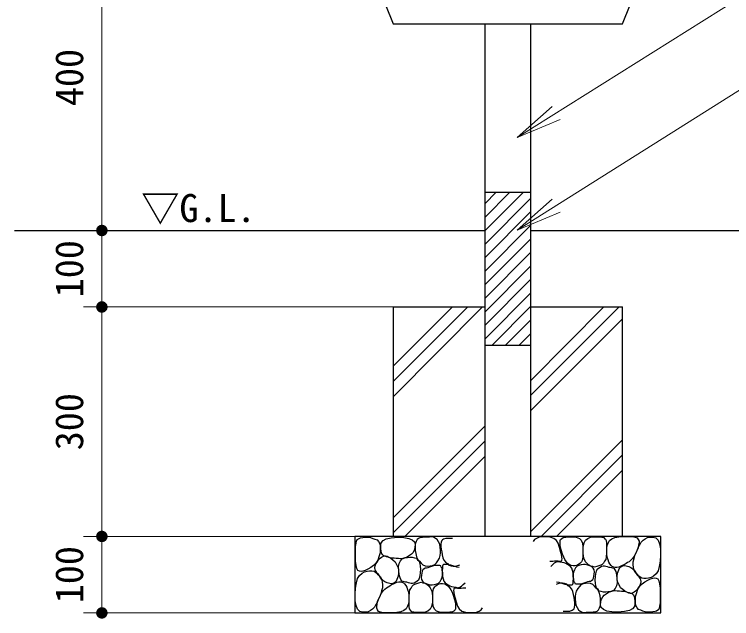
# Model space of a CAD drawing. Units: millimetres at full size, sheet at 1:20. Extents: x 0 to 8400, y 0 to 5940.
# Drawn here: x 4664 to 5602, y 1485 to 2275 of the extents above; entities that cross this region are included whole.
import ezdxf
from ezdxf.enums import TextEntityAlignment as Align

# ---------------------------------------------------------------- set-up
doc = ezdxf.new("R2010")
doc.units = ezdxf.units.MM
doc.header["$LTSCALE"] = 20
for name, color, linetype, lineweight in [('D-STR-DIM\u3000寸法線、寸法値', 7, 'Continuous', 13), ('D-STR-HTXT\u3000旗上げ', 7, 'Continuous', 13), ('D-STR\u3000構造物外形線', 1, 'Continuous', 25), ('LAYER12', 1, 'Continuous', 25)]:
    doc.layers.add(name, color=color, linetype=linetype, lineweight=lineweight)
doc.layers.add('D-STR-TXT\u3000文字列', color=7, linetype='Continuous')
doc.styles.add('ＭＳ ゴシック', font='')
doc.styles.get('ＭＳ ゴシック').set_extended_font_data('MS Gothic')

# ---------------------------------------------------------------- blocks, each defined once
blk = doc.blocks.new('filled_dot')
at = {"color": 0, "linetype": 'Continuous', "lineweight": -2, "const_width": 1.25}
blk.add_lwpolyline([(-0.625, 0, 1), (0.625, 0, 1)], format="xyb", close=True, dxfattribs=at)
blk = doc.blocks.new('open_arrow')
at = {"color": 0, "linetype": 'Continuous', "lineweight": -2}
blk.add_lwpolyline([(7.5, 1.25), (0, 0), (7.5, -1.25)], dxfattribs=at)

msp = doc.modelspace()

# ---------------------------------------------------------------- linework, layer by layer
at = {"layer": 'D-STR-DIM\u3000寸法線、寸法値'}
for p, q in [((4778.77, 2392.82), (4778.77, 1992.82)), ((5092.61, 1992.82), (4754.77, 1992.82)), ((5092.61, 1992.82), (4754.77, 1992.82)), ((4778.77, 1992.82), (4778.77, 1892.82)), ((5182.61, 1892.82), (4754.77, 1892.82)), ((5092.61, 1892.82), (4754.77, 1892.82)), ((4778.77, 1892.82), (4778.77, 1592.82)), ((5132.61, 1592.82), (4754.77, 1592.82)), ((5132.61, 1592.82), (4754.77, 1592.82)), ((4778.77, 1592.82), (4778.77, 1492.82)), ((5132.61, 1492.82), (4754.77, 1492.82))]:
    msp.add_line(p, q, dxfattribs=at)
at = {"layer": 'D-STR-HTXT\u3000旗上げ'}
for points in [[(5321.92, 2114.37), (5677.27, 2338.05), (5685.27, 2338.05), (6295.67, 2338.05), (5990.47, 2338.05)], [(5321.92, 1993.44), (5677.27, 2217.12), (5685.27, 2217.12), (6065.57, 2217.12), (5875.42, 2217.12)]]:
    msp.add_lwpolyline(points, dxfattribs=at)
at = {"layer": 'D-STR\u3000構造物外形線'}
for p, q in [((5279.36, 2262.82), (5279.36, 1592.82)), ((5339.86, 1592.82), (5339.86, 2262.82)), ((5279.36, 2027.64), (5294.54, 2042.82)), ((5279.36, 2009.97), (5312.22, 2042.82)), ((5279.36, 1992.29), (5329.89, 2042.82)), ((5279.36, 2042.82), (5339.86, 2042.82)), ((5279.36, 1974.61), (5339.86, 2035.11)), ((5279.36, 1956.93), (5339.86, 2017.43)), ((5279.36, 1939.26), (5339.86, 1999.76)), ((4664.33, 1992.82), (5279.36, 1992.82)), ((5339.86, 1992.82), (5880.21, 1992.82)), ((5279.36, 1921.58), (5339.86, 1982.08)), ((5279.36, 1903.9), (5339.86, 1964.4)), ((5279.36, 1886.22), (5339.86, 1946.72)), ((5279.36, 1868.55), (5339.86, 1929.05)), ((5279.36, 1850.87), (5339.86, 1911.37)), ((5159.61, 1892.82), (5159.61, 1592.82)), ((5159.61, 1892.82), (5279.36, 1892.82)), ((5159.61, 1815.32), (5237.11, 1892.82)), ((5159.61, 1795.32), (5257.11, 1892.82)), ((5159.61, 1775.32), (5276.62, 1892.82)), ((5288.99, 1842.82), (5339.86, 1893.69)), ((5339.86, 1892.82), (5459.61, 1892.82)), ((5340.11, 1797.32), (5435.13, 1892.82)), ((5340.11, 1777.82), (5455.11, 1892.82)), ((5459.61, 1592.82), (5459.61, 1892.82)), ((5306.67, 1842.82), (5339.86, 1876.01)), ((5340.11, 1757.82), (5459.61, 1877.32)), ((5324.35, 1842.82), (5339.86, 1858.33)), ((5279.36, 1842.82), (5339.86, 1842.82)), ((5279.36, 1749.07), (5279.36, 1736.07)), ((5339.86, 1736.07), (5339.86, 1749.07)), ((5159.61, 1617.32), (5279.61, 1736.82)), ((5159.61, 1597.32), (5279.61, 1717.32)), ((5340.11, 1599.82), (5459.61, 1719.32)), ((5353.11, 1592.82), (5459.61, 1699.32)), ((5175.11, 1592.82), (5279.61, 1697.32)), ((5373.11, 1592.82), (5459.61, 1679.32))]:
    msp.add_line(p, q, dxfattribs=at)
msp.add_lwpolyline([(5129.61, 2337.82), (5159.61, 2262.82), (5459.61, 2262.82), (5489.61, 2337.82)], dxfattribs=at)
msp.add_lwpolyline([(5509.61, 1592.82), (5109.61, 1592.82), (5109.61, 1492.82), (5509.61, 1492.82)], close=True, dxfattribs=at)
at = {"layer": 'LAYER12'}
for points in [[(5110.61, 1567.32), (5110.61, 1573.82), (5110.61, 1579.82), (5111.11, 1583.82), (5111.61, 1586.82), (5112.61, 1588.82), (5113.61, 1589.32), (5115.11, 1590.32), (5117.11, 1590.82), (5120.11, 1591.32), (5123.61, 1591.82), (5126.61, 1591.82), (5130.11, 1591.32), (5133.11, 1590.32), (5135.61, 1589.32), (5138.61, 1588.32), (5140.61, 1586.32), (5142.11, 1583.32), (5142.61, 1579.82), (5142.61, 1575.82), (5142.61, 1571.32), (5141.11, 1566.32), (5139.61, 1561.82), (5137.11, 1557.82), (5134.11, 1554.82), (5130.61, 1552.32), (5126.61, 1549.82), (5123.11, 1548.32), (5120.11, 1547.32), (5117.61, 1546.82), (5115.61, 1547.32), (5113.61, 1548.32), (5112.11, 1550.82), (5111.11, 1554.82), (5110.61, 1560.32)], [(5146.11, 1568.82), (5145.11, 1569.32), (5144.61, 1571.32), (5144.11, 1573.82), (5143.61, 1576.82), (5143.61, 1580.82), (5144.11, 1584.32), (5146.61, 1587.32), (5150.61, 1589.82), (5157.11, 1590.82), (5165.61, 1591.82), (5173.61, 1591.32), (5180.11, 1590.32), (5184.61, 1588.32), (5187.61, 1585.82), (5188.61, 1582.32), (5188.11, 1578.32), (5187.11, 1574.82), (5185.61, 1571.82), (5183.61, 1569.82), (5181.11, 1567.82), (5178.11, 1565.82), (5175.11, 1564.82), (5172.11, 1563.82), (5169.11, 1563.32), (5166.61, 1563.82), (5163.61, 1563.82), (5161.11, 1564.32), (5158.11, 1564.32), (5155.61, 1564.82), (5153.61, 1565.82), (5151.11, 1566.32), (5149.11, 1566.82), (5147.61, 1567.32), (5146.61, 1567.82)], [(5195.61, 1591.32), (5192.61, 1590.32), (5191.11, 1588.82), (5189.61, 1586.32), (5188.61, 1582.82), (5188.61, 1578.82), (5188.61, 1574.32), (5189.11, 1570.32), (5190.11, 1566.32), (5192.11, 1562.82), (5194.11, 1560.32), (5196.11, 1557.82), (5198.61, 1555.82), (5201.61, 1554.32), (5204.61, 1553.82), (5208.11, 1554.32), (5211.11, 1554.82), (5214.11, 1556.32), (5216.11, 1558.32), (5218.11, 1560.82), (5220.11, 1564.32), (5221.11, 1567.82), (5221.61, 1571.32), (5221.61, 1574.82), (5221.11, 1578.82), (5220.61, 1582.82), (5219.11, 1585.82), (5217.11, 1588.82), (5215.11, 1590.32), (5212.61, 1591.82), (5210.11, 1592.32), (5207.11, 1591.82), (5204.11, 1591.82), (5201.11, 1591.82), (5198.11, 1591.32)], [(5406.61, 1561.32), (5406.11, 1559.82), (5405.11, 1558.82), (5403.61, 1557.32), (5402.11, 1556.32), (5399.61, 1554.82), (5397.61, 1554.32), (5395.11, 1554.32), (5392.61, 1554.82), (5390.61, 1555.82), (5388.11, 1557.32), (5386.11, 1559.82), (5384.11, 1562.82), (5382.61, 1565.82), (5381.11, 1569.82), (5379.61, 1573.82), (5378.61, 1578.32), (5378.11, 1581.82), (5378.11, 1584.82), (5378.11, 1587.32), (5378.61, 1588.82), (5380.11, 1590.32), (5382.11, 1591.32), (5385.61, 1591.82), (5389.61, 1592.32), (5394.11, 1592.32), (5399.11, 1591.82), (5403.11, 1590.32), (5405.61, 1587.82), (5407.11, 1583.82), (5407.61, 1578.82), (5407.61, 1573.82), (5407.61, 1569.82), (5407.61, 1566.32), (5407.11, 1563.32)], [(5436.11, 1590.32), (5437.11, 1589.32), (5438.11, 1587.32), (5438.61, 1584.32), (5438.61, 1580.32), (5438.61, 1575.32), (5438.61, 1570.82), (5438.11, 1566.32), (5437.61, 1562.82), (5436.11, 1560.32), (5434.61, 1557.82), (5433.11, 1556.32), (5431.11, 1555.32), (5428.61, 1554.32), (5426.11, 1553.32), (5423.11, 1552.82), (5420.61, 1553.32), (5417.61, 1553.82), (5415.61, 1555.32), (5413.11, 1557.32), (5411.11, 1559.82), (5409.61, 1563.32), (5408.61, 1566.82), (5408.11, 1570.82), (5408.11, 1575.32), (5408.11, 1579.82), (5409.61, 1584.32), (5411.11, 1587.82), (5414.11, 1590.32), (5417.61, 1591.82), (5421.61, 1592.32), (5426.11, 1592.32), (5430.11, 1592.32), (5432.61, 1591.82), (5435.11, 1591.32)], [(5480.11, 1588.82), (5481.11, 1586.82), (5481.11, 1584.32), (5480.61, 1581.32), (5480.11, 1577.82), (5478.11, 1573.82), (5476.61, 1570.32), (5474.61, 1566.82), (5472.61, 1563.82), (5470.61, 1561.82), (5468.11, 1559.82), (5466.11, 1558.82), (5464.11, 1557.32), (5461.61, 1555.82), (5459.11, 1554.82), (5456.61, 1553.32), (5454.61, 1552.82), (5452.11, 1552.32), (5450.11, 1552.32), (5448.11, 1552.82), (5446.11, 1553.32), (5444.61, 1554.82), (5443.11, 1556.82), (5441.61, 1559.32), (5440.61, 1562.32), (5439.61, 1565.82), (5439.11, 1569.82), (5439.11, 1573.32), (5439.11, 1577.32), (5439.61, 1580.82), (5440.61, 1583.82), (5442.61, 1587.32), (5445.61, 1589.82), (5449.61, 1591.32), (5454.61, 1592.32), (5460.61, 1592.82), (5467.11, 1592.82), (5472.11, 1592.82), (5476.11, 1591.82), (5478.61, 1590.82)], [(5500.11, 1540.82), (5497.11, 1539.32), (5493.61, 1538.32), (5490.61, 1537.82), (5487.61, 1537.82), (5484.61, 1538.32), (5482.11, 1539.82), (5480.11, 1541.32), (5478.11, 1543.32), (5476.11, 1545.82), (5474.61, 1548.82), (5474.11, 1552.32), (5473.61, 1556.32), (5473.61, 1559.82), (5474.61, 1563.82), (5475.61, 1567.82), (5477.61, 1572.32), (5479.11, 1575.82), (5480.61, 1579.32), (5482.61, 1582.82), (5484.11, 1585.32), (5486.61, 1587.82), (5489.11, 1589.82), (5492.11, 1591.32), (5495.61, 1591.82), (5499.11, 1591.82), (5503.11, 1590.82), (5506.11, 1587.82), (5508.11, 1583.32), (5509.11, 1576.82), (5509.11, 1568.32), (5508.61, 1560.32), (5507.61, 1553.32), (5506.11, 1547.82), (5503.61, 1543.82)], [(5136.11, 1549.82), (5135.61, 1550.82), (5135.61, 1552.32), (5136.11, 1554.32), (5137.11, 1556.82), (5139.11, 1559.82), (5140.61, 1562.32), (5142.61, 1564.32), (5144.61, 1565.82), (5147.11, 1566.82), (5149.61, 1567.32), (5151.61, 1566.82), (5154.11, 1565.82), (5156.61, 1564.32), (5159.11, 1562.32), (5162.11, 1559.82), (5164.11, 1556.32), (5165.61, 1552.82), (5166.61, 1549.32), (5166.61, 1544.82), (5166.11, 1540.82), (5164.61, 1536.32), (5163.11, 1533.32), (5160.61, 1531.82), (5158.11, 1530.82), (5155.11, 1531.32), (5151.61, 1532.32), (5148.61, 1533.32), (5146.11, 1535.32), (5143.61, 1537.32), (5142.11, 1540.32), (5140.11, 1542.82), (5138.61, 1544.82), (5137.61, 1546.82), (5136.61, 1548.32)], [(5172.61, 1533.82), (5171.11, 1534.32), (5169.61, 1536.32), (5168.61, 1538.82), (5167.61, 1542.82), (5167.11, 1548.32), (5166.61, 1553.32), (5167.61, 1557.32), (5169.11, 1560.82), (5171.61, 1563.32), (5175.11, 1564.82), (5178.61, 1565.32), (5181.61, 1565.82), (5184.61, 1565.82), (5187.61, 1564.82), (5190.11, 1564.32), (5191.61, 1562.32), (5193.61, 1560.32), (5194.61, 1557.32), (5195.11, 1553.82), (5195.61, 1549.82), (5195.11, 1545.32), (5194.61, 1541.82), (5193.61, 1538.32), (5192.61, 1535.82), (5191.11, 1534.32), (5189.11, 1532.82), (5187.11, 1531.82), (5185.11, 1531.32), (5183.11, 1531.32), (5181.61, 1531.82), (5179.61, 1532.32), (5177.61, 1532.82), (5175.61, 1532.82), (5174.11, 1533.32)], [(5119.11, 1544.82), (5122.11, 1546.32), (5125.61, 1547.32), (5128.61, 1547.82), (5131.61, 1547.82), (5134.61, 1547.32), (5137.11, 1545.82), (5139.11, 1544.32), (5141.11, 1542.32), (5143.11, 1539.82), (5144.61, 1536.82), (5145.11, 1533.32), (5145.61, 1529.32), (5145.61, 1525.82), (5144.61, 1521.82), (5143.61, 1517.82), (5141.61, 1513.32), (5140.11, 1509.82), (5138.61, 1506.32), (5136.61, 1502.82), (5135.11, 1500.32), (5132.61, 1497.82), (5130.11, 1495.82), (5127.11, 1494.32), (5123.61, 1493.82), (5120.11, 1493.82), (5116.11, 1494.82), (5113.11, 1497.82), (5111.11, 1502.32), (5110.11, 1508.82), (5110.11, 1517.32), (5110.61, 1525.32), (5111.61, 1532.32), (5113.11, 1537.82), (5115.61, 1541.82)], [(5201.61, 1551.32), (5200.11, 1550.32), (5198.61, 1549.32), (5197.61, 1547.32), (5197.11, 1544.82), (5196.61, 1542.32), (5196.11, 1539.32), (5196.61, 1536.32), (5198.11, 1534.32), (5200.11, 1532.32), (5202.61, 1531.32), (5205.11, 1530.32), (5208.11, 1529.32), (5210.61, 1529.32), (5213.61, 1529.82), (5216.61, 1530.82), (5219.11, 1531.82), (5221.11, 1533.82), (5222.61, 1536.32), (5223.61, 1538.82), (5224.11, 1542.82), (5224.11, 1546.32), (5223.61, 1548.82), (5223.61, 1551.32), (5222.61, 1552.82), (5222.11, 1554.32), (5220.61, 1554.82), (5219.11, 1554.82), (5217.11, 1554.82), (5215.11, 1554.82), (5212.61, 1554.32), (5209.61, 1553.32), (5207.11, 1552.82), (5205.11, 1551.82), (5203.11, 1551.32)], [(5417.61, 1534.32), (5419.11, 1535.32), (5420.61, 1536.32), (5421.61, 1538.32), (5422.11, 1540.82), (5422.61, 1543.32), (5423.11, 1546.32), (5422.61, 1549.32), (5421.11, 1551.32), (5419.11, 1553.32), (5416.61, 1554.32), (5414.11, 1555.32), (5411.11, 1556.32), (5408.61, 1556.32), (5405.61, 1555.82), (5402.61, 1554.82), (5400.11, 1553.82), (5398.11, 1551.82), (5396.61, 1549.32), (5395.61, 1546.82), (5395.11, 1542.82), (5395.11, 1539.32), (5395.61, 1536.82), (5395.61, 1534.32), (5396.61, 1532.82), (5397.11, 1531.32), (5398.61, 1530.82), (5400.11, 1530.82), (5402.11, 1530.82), (5404.11, 1530.82), (5406.61, 1531.32), (5409.61, 1532.32), (5412.11, 1532.82), (5414.11, 1533.82), (5416.11, 1534.32)], [(5446.61, 1551.82), (5448.11, 1551.32), (5449.61, 1549.32), (5450.61, 1546.82), (5451.61, 1542.82), (5452.11, 1537.32), (5452.61, 1532.32), (5451.61, 1528.32), (5450.11, 1524.82), (5447.61, 1522.32), (5444.11, 1520.82), (5440.61, 1520.32), (5437.61, 1519.82), (5434.61, 1519.82), (5431.61, 1520.82), (5429.11, 1521.32), (5427.61, 1523.32), (5425.61, 1525.32), (5424.61, 1528.32), (5424.11, 1531.82), (5423.61, 1535.82), (5424.11, 1540.32), (5424.61, 1543.82), (5425.61, 1547.32), (5426.61, 1549.82), (5428.11, 1551.32), (5430.11, 1552.82), (5432.11, 1553.82), (5434.11, 1554.32), (5436.11, 1554.32), (5437.61, 1553.82), (5439.61, 1553.32), (5441.61, 1552.82), (5443.61, 1552.82), (5445.11, 1552.32)], [(5483.11, 1535.82), (5483.61, 1534.82), (5483.61, 1533.32), (5483.11, 1531.32), (5482.11, 1528.82), (5480.11, 1525.82), (5478.61, 1523.32), (5476.61, 1521.32), (5474.61, 1519.82), (5472.11, 1518.82), (5469.61, 1518.32), (5467.61, 1518.82), (5465.11, 1519.82), (5462.61, 1521.32), (5460.11, 1523.32), (5457.11, 1525.82), (5455.11, 1529.32), (5453.61, 1532.82), (5452.61, 1536.32), (5452.61, 1540.82), (5453.11, 1544.82), (5454.61, 1549.32), (5456.11, 1552.32), (5458.61, 1553.82), (5461.11, 1554.82), (5464.11, 1554.32), (5467.61, 1553.32), (5470.61, 1552.32), (5473.11, 1550.32), (5475.61, 1548.32), (5477.11, 1545.32), (5479.11, 1542.82), (5480.61, 1540.82), (5481.61, 1538.82), (5482.61, 1537.32)], [(5508.61, 1518.32), (5508.61, 1511.82), (5508.61, 1505.82), (5508.11, 1501.82), (5507.61, 1498.82), (5506.61, 1496.82), (5505.61, 1496.32), (5504.11, 1495.32), (5502.11, 1494.82), (5499.11, 1494.32), (5495.61, 1493.82), (5492.61, 1493.82), (5489.11, 1494.32), (5486.11, 1495.32), (5483.61, 1496.32), (5480.61, 1497.32), (5478.61, 1499.32), (5477.11, 1502.32), (5476.61, 1505.82), (5476.61, 1509.82), (5476.61, 1514.32), (5478.11, 1519.32), (5479.61, 1523.82), (5482.11, 1527.82), (5485.11, 1530.82), (5488.61, 1533.32), (5492.61, 1535.82), (5496.11, 1537.32), (5499.11, 1538.32), (5501.61, 1538.82), (5503.61, 1538.32), (5505.61, 1537.32), (5507.11, 1534.82), (5508.11, 1530.82), (5508.61, 1525.32)], [(5139.11, 1496.82), (5138.11, 1498.82), (5138.11, 1501.32), (5138.61, 1504.32), (5139.11, 1507.82), (5141.11, 1511.82), (5142.61, 1515.32), (5144.61, 1518.82), (5146.61, 1521.82), (5148.61, 1523.82), (5151.11, 1525.82), (5153.11, 1526.82), (5155.11, 1528.32), (5157.61, 1529.82), (5160.11, 1530.82), (5162.61, 1532.32), (5164.61, 1532.82), (5167.11, 1533.32), (5169.11, 1533.32), (5171.11, 1532.82), (5173.11, 1532.32), (5174.61, 1530.82), (5176.11, 1528.82), (5177.61, 1526.32), (5178.61, 1523.32), (5179.61, 1519.82), (5180.11, 1515.82), (5180.11, 1512.32), (5180.11, 1508.32), (5179.61, 1504.82), (5178.61, 1501.82), (5176.61, 1498.32), (5173.61, 1495.82), (5169.61, 1494.32), (5164.61, 1493.32), (5158.61, 1492.82), (5152.11, 1492.82), (5147.11, 1492.82), (5143.11, 1493.82), (5140.61, 1494.82)], [(5183.11, 1495.32), (5182.11, 1496.32), (5181.11, 1498.32), (5180.61, 1501.32), (5180.61, 1505.32), (5180.61, 1510.32), (5180.61, 1514.82), (5181.11, 1519.32), (5181.61, 1522.82), (5183.11, 1525.32), (5184.61, 1527.82), (5186.11, 1529.32), (5188.11, 1530.32), (5190.61, 1531.32), (5193.11, 1532.32), (5196.11, 1532.82), (5198.61, 1532.32), (5201.61, 1531.82), (5203.61, 1530.32), (5206.11, 1528.32), (5208.11, 1525.82), (5209.61, 1522.32), (5210.61, 1518.82), (5211.11, 1514.82), (5211.11, 1510.32), (5211.11, 1505.82), (5209.61, 1501.32), (5208.11, 1497.82), (5205.11, 1495.32), (5201.61, 1493.82), (5197.61, 1493.32), (5193.11, 1493.32), (5189.11, 1493.32), (5186.61, 1493.82), (5184.11, 1494.32)], [(5212.61, 1524.32), (5213.11, 1525.82), (5214.11, 1526.82), (5215.61, 1528.32), (5217.11, 1529.32), (5219.61, 1530.82), (5221.61, 1531.32), (5224.11, 1531.32), (5226.61, 1530.82), (5228.61, 1529.82), (5231.11, 1528.32), (5233.11, 1525.82), (5235.11, 1522.82), (5236.61, 1519.82), (5238.11, 1515.82), (5239.61, 1511.82), (5240.61, 1507.32), (5241.11, 1503.82), (5241.11, 1500.82), (5241.11, 1498.32), (5240.61, 1496.82), (5239.11, 1495.32), (5237.11, 1494.32), (5233.61, 1493.82), (5229.61, 1493.32), (5225.11, 1493.32), (5220.11, 1493.82), (5216.11, 1495.32), (5213.61, 1497.82), (5212.11, 1501.82), (5211.61, 1506.82), (5211.61, 1511.82), (5211.61, 1515.82), (5211.61, 1519.32), (5212.11, 1522.32)], [(5423.61, 1494.32), (5426.61, 1495.32), (5428.11, 1496.82), (5429.61, 1499.32), (5430.61, 1502.82), (5430.61, 1506.82), (5430.61, 1511.32), (5430.11, 1515.32), (5429.11, 1519.32), (5427.11, 1522.82), (5425.11, 1525.32), (5423.11, 1527.82), (5420.61, 1529.82), (5417.61, 1531.32), (5414.61, 1531.82), (5411.11, 1531.32), (5408.11, 1530.82), (5405.11, 1529.32), (5403.11, 1527.32), (5401.11, 1524.82), (5399.11, 1521.32), (5398.11, 1517.82), (5397.61, 1514.32), (5397.61, 1510.82), (5398.11, 1506.82), (5398.61, 1502.82), (5400.11, 1499.82), (5402.11, 1496.82), (5404.11, 1495.32), (5406.61, 1493.82), (5409.11, 1493.32), (5412.11, 1493.82), (5415.11, 1493.82), (5418.11, 1493.82), (5421.11, 1494.32)], [(5473.11, 1516.82), (5474.11, 1516.32), (5474.61, 1514.32), (5475.11, 1511.82), (5475.61, 1508.82), (5475.61, 1504.82), (5475.11, 1501.32), (5472.61, 1498.32), (5468.61, 1495.82), (5462.11, 1494.82), (5453.61, 1493.82), (5445.61, 1494.32), (5439.11, 1495.32), (5434.61, 1497.32), (5431.61, 1499.82), (5430.61, 1503.32), (5431.11, 1507.32), (5432.11, 1510.82), (5433.61, 1513.82), (5435.61, 1515.82), (5438.11, 1517.82), (5441.11, 1519.82), (5444.11, 1520.82), (5447.11, 1521.82), (5450.11, 1522.32), (5452.61, 1521.82), (5455.61, 1521.82), (5458.11, 1521.32), (5461.11, 1521.32), (5463.61, 1520.82), (5465.61, 1519.82), (5468.11, 1519.32), (5470.11, 1518.82), (5471.61, 1518.32), (5472.61, 1517.82)]]:
    msp.add_lwpolyline(points, close=True, dxfattribs=at)
for points in [[(5223.11, 1587.32), (5222.61, 1585.32), (5222.11, 1582.82), (5222.11, 1579.82), (5222.61, 1576.32), (5223.11, 1572.82), (5223.61, 1568.82), (5224.61, 1564.82), (5226.11, 1561.82), (5228.11, 1559.32), (5230.61, 1557.32), (5232.61, 1555.32), (5235.61, 1554.32), (5238.11, 1553.82), (5241.11, 1553.82), (5244.11, 1554.82), (5246.61, 1555.82)], [(5237.11, 1590.32), (5232.11, 1590.32), (5228.61, 1590.32), (5225.61, 1589.32), (5224.11, 1588.32), (5223.11, 1587.32)], [(5376.11, 1560.32), (5377.61, 1560.32), (5378.61, 1560.32), (5379.61, 1560.82), (5380.11, 1561.32), (5380.11, 1561.82), (5380.61, 1563.32), (5380.11, 1565.82), (5379.61, 1569.32), (5378.61, 1573.32), (5377.11, 1578.32), (5375.61, 1583.82), (5373.11, 1587.32), (5369.61, 1590.32), (5365.11, 1591.82), (5359.61, 1592.32), (5354.61, 1592.32), (5350.61, 1591.82), (5347.11, 1590.32), (5344.61, 1588.82), (5342.61, 1586.32)], [(5364.61, 1560.32), (5367.11, 1560.32), (5368.61, 1560.32), (5370.61, 1560.82), (5372.11, 1560.82), (5373.61, 1560.82), (5375.11, 1560.82), (5376.11, 1560.32)], [(5393.61, 1529.32), (5394.61, 1530.32), (5395.11, 1531.82), (5395.11, 1534.32), (5395.61, 1537.32), (5395.11, 1540.82), (5395.11, 1544.82), (5394.11, 1548.32), (5393.11, 1551.32), (5391.61, 1553.32), (5389.61, 1554.82), (5387.61, 1556.32), (5385.61, 1557.32), (5383.11, 1558.32), (5380.61, 1558.82), (5377.61, 1559.32), (5375.11, 1559.82), (5372.61, 1559.32), (5370.11, 1557.82), (5368.11, 1555.82), (5365.61, 1553.32)], [(5225.61, 1556.32), (5224.61, 1555.32), (5224.11, 1553.82), (5224.11, 1551.32), (5223.61, 1548.32), (5224.11, 1544.82), (5224.11, 1540.82), (5225.11, 1537.32), (5226.11, 1534.32), (5227.61, 1532.32), (5229.61, 1530.82), (5231.61, 1529.32), (5233.61, 1528.32), (5236.11, 1527.32), (5238.61, 1526.82), (5241.61, 1526.32), (5244.11, 1525.82), (5246.61, 1526.32), (5249.11, 1527.82), (5251.11, 1529.82), (5253.61, 1532.32)], [(5246.11, 1552.32), (5243.11, 1552.82), (5240.61, 1553.32), (5237.61, 1554.32), (5235.11, 1555.32), (5232.11, 1555.82), (5229.61, 1556.32), (5227.61, 1556.32), (5226.61, 1556.32), (5225.61, 1556.32)], [(5396.11, 1498.32), (5396.61, 1500.32), (5397.11, 1502.82), (5397.11, 1505.82), (5396.61, 1509.32), (5396.11, 1512.82), (5395.61, 1516.82), (5394.61, 1520.82), (5393.11, 1523.82), (5391.11, 1526.32), (5388.61, 1528.32), (5386.61, 1530.32), (5383.61, 1531.32), (5381.11, 1531.82), (5378.11, 1531.82), (5375.11, 1530.82), (5372.61, 1529.82)], [(5373.11, 1533.32), (5376.11, 1532.82), (5378.61, 1532.32), (5381.61, 1531.32), (5384.11, 1530.32), (5387.11, 1529.82), (5389.61, 1529.32), (5391.61, 1529.32), (5392.61, 1529.32), (5393.61, 1529.32)], [(5243.11, 1525.32), (5241.61, 1525.32), (5240.61, 1525.32), (5239.61, 1524.82), (5239.11, 1524.32), (5239.11, 1523.82), (5238.61, 1522.32), (5239.11, 1519.82), (5239.61, 1516.32), (5240.61, 1512.32), (5242.11, 1507.32), (5243.61, 1501.82), (5246.11, 1498.32), (5249.61, 1495.32), (5254.11, 1493.82), (5259.61, 1493.32), (5264.61, 1493.32), (5268.61, 1493.82), (5272.11, 1495.32), (5274.61, 1496.82), (5276.61, 1499.32)], [(5254.61, 1525.32), (5252.11, 1525.32), (5250.61, 1525.32), (5248.61, 1524.82), (5247.11, 1524.82), (5245.61, 1524.82), (5244.11, 1524.82), (5243.11, 1525.32)], [(5382.11, 1495.32), (5387.11, 1495.32), (5390.61, 1495.32), (5393.61, 1496.32), (5395.11, 1497.32), (5396.11, 1498.32)]]:
    msp.add_lwpolyline(points, dxfattribs=at)

# ---------------------------------------------------------------- block references
at = {"layer": 'D-STR-DIM\u3000寸法線、寸法値', "xscale": 6, "yscale": 6}
for p, rotation in [((4778.77, 1992.82), 90), ((4778.77, 1992.82), 270), ((4778.77, 1892.82), 270), ((4778.77, 1892.82), 90), ((4778.77, 1592.82), 90), ((4778.77, 1592.82), 270), ((4778.77, 1492.82), 90)]:
    msp.add_blockref('filled_dot', p, dxfattribs=dict(at, rotation=rotation))
at = {"layer": 'D-STR-HTXT\u3000旗上げ', "xscale": 8, "yscale": 8, "rotation": 32.2}
for p in [(5321.92, 2114.37), (5321.92, 1993.44)]:
    msp.add_blockref('open_arrow', p, dxfattribs=at)

# ---------------------------------------------------------------- texts
at = {"layer": 'D-STR-DIM\u3000寸法線、寸法値', "style": 'ＭＳ ゴシック'}
for s, p in [('400', (4736.01, 2192.82)), ('100', (4736.01, 1942.82)), ('300', (4736.01, 1742.82)), ('100', (4736.01, 1542.82))]:
    msp.add_text(s, height=36.66, rotation=90, dxfattribs=at).set_placement(p, align=Align.MIDDLE_CENTER)
at = {"layer": 'D-STR-TXT\u3000文字列', "style": 'ＭＳ ゴシック'}
msp.add_text('▽G.L.', height=36.66, dxfattribs=at).set_placement((4830.17, 1992.82), align=Align.BOTTOM_LEFT)

doc.saveas('drawing.dxf')
